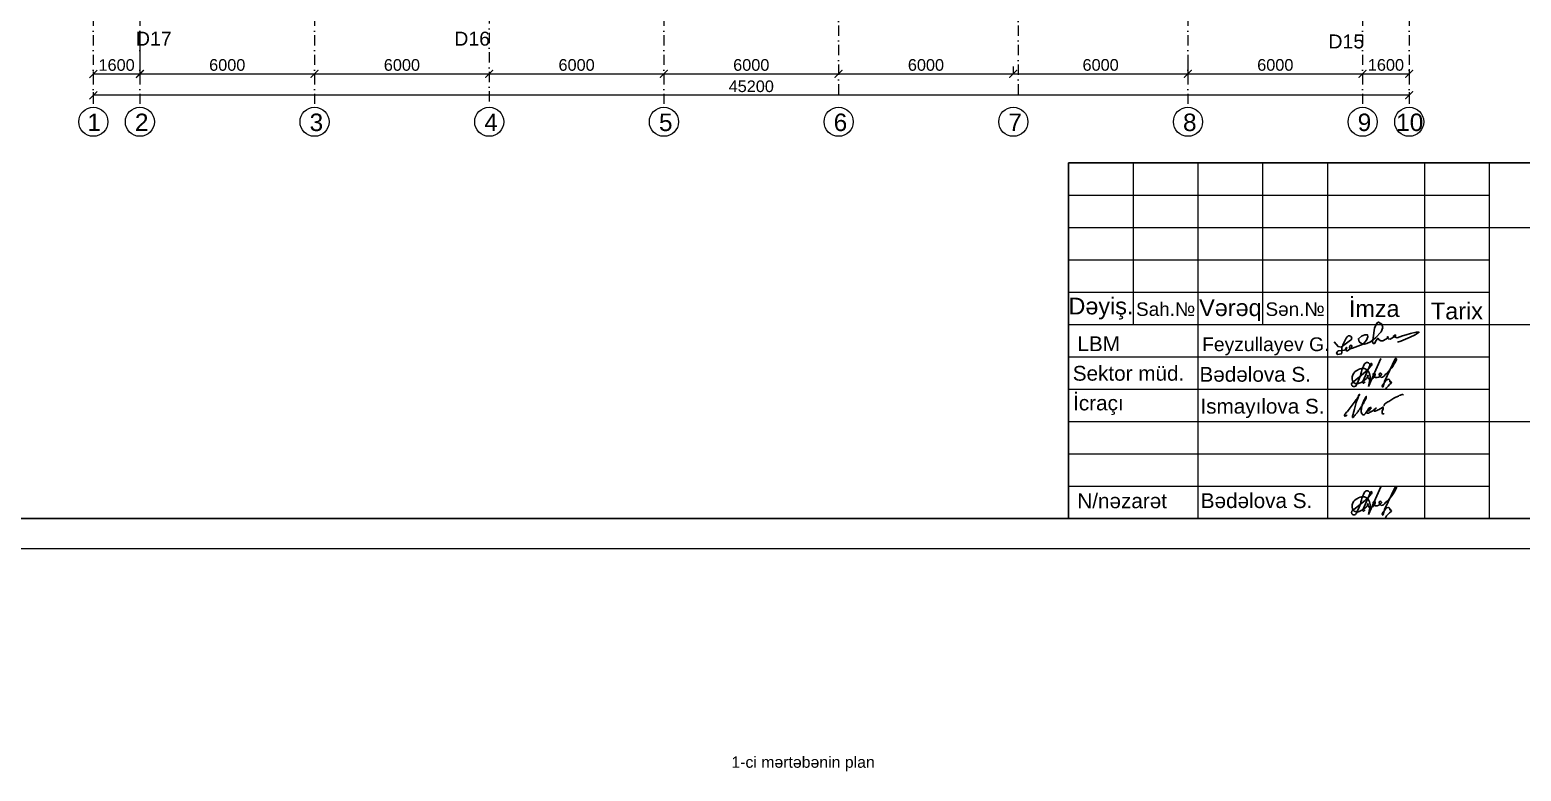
# Model space of a CAD drawing. Header units: millimetres. Extents: x 895788 to 1136524, y -21936 to 400945.
# Drawn here: x 922159 to 973385, y 189755 to 215236 of the extents above; entities that cross this region are included whole.
import ezdxf

# ---------------------------------------------------------------- set-up
doc = ezdxf.new("R2010")
doc.units = ezdxf.units.MM
doc.linetypes.add('Штрихпунктирная', pattern=[670.277762, 352.777767, -176.388884, 0, -141.111112])
for name, color, linetype, lineweight in [('0_Ном._пера__21', 7, 'Continuous', 30), ('0_Ном._пера__21_Ном._пера__7', 7, 'Continuous', 60), ('невидимка_Ном._пера__41', 7, 'Continuous', 25), ('оси_Ном._пера__1', 7, 'Continuous', 15), ('перегородка_Ном._пера__1_Ном._пера__7', 7, 'Continuous', 60), ('перегородка_Ном._пера__7_Ном._пера__7', 7, 'Continuous', 60)]:
    doc.layers.add(name, color=color, linetype=linetype, lineweight=lineweight)
doc.styles.get("Standard").update_dxf_attribs({"font": 'arial.ttf', "height": 400})
doc.styles.add('Times New  Roman', font='times.ttf')
doc.styles.add('СГЕНЕРИР_СТИЛЬ_1', font='arial.ttf')
doc.styles.add('СГЕНЕРИР_СТИЛЬ_2', font='')
doc.styles.get('СГЕНЕРИР_СТИЛЬ_2').set_extended_font_data('Arial Unicode MS Кириллический')
doc.dimstyles.new('razmeri a-g', dxfattribs={"dimtxt": 400, "dimasz": 270, "dimexe": 1.25, "dimexo": 0.625, "dimgap": 100, "dimtad": 1, "dimdec": 0, "dimtxsty": 'Standard', "dimblk": 'ARCHTICK', "dimcen": 2.5, "dimadec": 0, "dimazin": 0, "dimtfac": 1, "dimtdec": 0, "dimtmove": 0, "dimatfit": 3, "dimfxl": 1, "dimarcsym": 0})

# ---------------------------------------------------------------- blocks, each defined once
blk = doc.blocks.new('_ArchTick')
at = {"color": 0, "linetype": 'ByBlock', "const_width": 0.15}
blk.add_lwpolyline([(-0.5, -0.5), (0.5, 0.5)], dxfattribs=at)
blk = doc.blocks.new('*D77')
at = {"color": 0, "lineweight": -2, "transparency": 16777216}
for p, q in [((924340, 213097), (924340, 212988)), ((969540, 212989), (924340, 212989)), ((969540, 213097), (969540, 212988))]:
    blk.add_line(p, q, dxfattribs=at)
at = {"layer": 'Defpoints', "color": 0, "transparency": 16777216}
for p in [(924340, 213098), (924340, 212989), (969540, 213098)]:
    blk.add_point(p, dxfattribs=at)
at = {"color": 0, "lineweight": -2, "transparency": 16777216, "xscale": 270, "yscale": 270, "zscale": 270, "rotation": 180}
blk.add_blockref('_ArchTick', (924340, 212989), dxfattribs=at)
at = {"color": 0, "lineweight": -2, "transparency": 16777216, "xscale": 270, "yscale": 270, "zscale": 270}
blk.add_blockref('_ArchTick', (969540, 212989), dxfattribs=at)
at = {"color": 0, "transparency": 16777216, "insert": (946940, 213293), "char_height": 400, "attachment_point": 5}
blk.add_mtext('45200', dxfattribs=at)
blk = doc.blocks.new('*D78')
at = {"color": 0, "lineweight": -2, "transparency": 16777216}
for p, q in [((924340, 213804), (924340, 213718)), ((924340, 213719), (925940, 213719)), ((925940, 213804), (925940, 213718))]:
    blk.add_line(p, q, dxfattribs=at)
at = {"layer": 'Defpoints', "color": 0, "transparency": 16777216}
for p in [(924340, 213805), (925940, 213805), (925940, 213719)]:
    blk.add_point(p, dxfattribs=at)
at = {"color": 0, "lineweight": -2, "transparency": 16777216, "xscale": 270, "yscale": 270, "zscale": 270, "rotation": 180}
blk.add_blockref('_ArchTick', (924340, 213719), dxfattribs=at)
at = {"color": 0, "lineweight": -2, "transparency": 16777216, "xscale": 270, "yscale": 270, "zscale": 270}
blk.add_blockref('_ArchTick', (925940, 213719), dxfattribs=at)
at = {"color": 0, "transparency": 16777216, "insert": (925140, 214024), "char_height": 400, "attachment_point": 5}
blk.add_mtext('1600', dxfattribs=at)
blk = doc.blocks.new('*D79')
at = {"color": 0, "lineweight": -2, "transparency": 16777216}
for p, q in [((925940, 215111), (925940, 213721)), ((925940, 213722), (931940, 213722)), ((931940, 213721), (931940, 213721))]:
    blk.add_line(p, q, dxfattribs=at)
at = {"layer": 'Defpoints', "color": 0, "transparency": 16777216}
for p in [(925940, 215112), (931940, 213722), (931940, 213722)]:
    blk.add_point(p, dxfattribs=at)
at = {"color": 0, "lineweight": -2, "transparency": 16777216, "xscale": 270, "yscale": 270, "zscale": 270, "rotation": 180}
blk.add_blockref('_ArchTick', (925940, 213722), dxfattribs=at)
at = {"color": 0, "lineweight": -2, "transparency": 16777216, "xscale": 270, "yscale": 270, "zscale": 270}
blk.add_blockref('_ArchTick', (931940, 213722), dxfattribs=at)
at = {"color": 0, "transparency": 16777216, "insert": (928940, 214026), "char_height": 400, "attachment_point": 5}
blk.add_mtext('6000', dxfattribs=at)
blk = doc.blocks.new('*D80')
at = {"color": 0, "lineweight": -2, "transparency": 16777216}
for p, q in [((931940, 213723), (931940, 213723)), ((931940, 213722), (937940, 213722)), ((937940, 213723), (937940, 213723))]:
    blk.add_line(p, q, dxfattribs=at)
at = {"layer": 'Defpoints', "color": 0, "transparency": 16777216}
for p in [(931940, 213722), (937940, 213722), (937940, 213722)]:
    blk.add_point(p, dxfattribs=at)
at = {"color": 0, "lineweight": -2, "transparency": 16777216, "xscale": 270, "yscale": 270, "zscale": 270, "rotation": 180}
blk.add_blockref('_ArchTick', (931940, 213722), dxfattribs=at)
at = {"color": 0, "lineweight": -2, "transparency": 16777216, "xscale": 270, "yscale": 270, "zscale": 270}
blk.add_blockref('_ArchTick', (937940, 213722), dxfattribs=at)
at = {"color": 0, "transparency": 16777216, "insert": (934940, 214026), "char_height": 400, "attachment_point": 5}
blk.add_mtext('6000', dxfattribs=at)
blk = doc.blocks.new('*D81')
at = {"color": 0, "lineweight": -2, "transparency": 16777216}
for p, q in [((937940, 213723), (937940, 213723)), ((937940, 213722), (943940, 213722)), ((943940, 213723), (943940, 213723))]:
    blk.add_line(p, q, dxfattribs=at)
at = {"layer": 'Defpoints', "color": 0, "transparency": 16777216}
for p in [(937940, 213722), (943940, 213722), (943940, 213722)]:
    blk.add_point(p, dxfattribs=at)
at = {"color": 0, "lineweight": -2, "transparency": 16777216, "xscale": 270, "yscale": 270, "zscale": 270, "rotation": 180}
blk.add_blockref('_ArchTick', (937940, 213722), dxfattribs=at)
at = {"color": 0, "lineweight": -2, "transparency": 16777216, "xscale": 270, "yscale": 270, "zscale": 270}
blk.add_blockref('_ArchTick', (943940, 213722), dxfattribs=at)
at = {"color": 0, "transparency": 16777216, "insert": (940940, 214026), "char_height": 400, "attachment_point": 5}
blk.add_mtext('6000', dxfattribs=at)
blk = doc.blocks.new('*D82')
at = {"color": 0, "lineweight": -2, "transparency": 16777216}
for p, q in [((943940, 213723), (943940, 213723)), ((943940, 213722), (949940, 213722)), ((949940, 213723), (949940, 213723))]:
    blk.add_line(p, q, dxfattribs=at)
at = {"layer": 'Defpoints', "color": 0, "transparency": 16777216}
for p in [(943940, 213722), (949940, 213722), (949940, 213722)]:
    blk.add_point(p, dxfattribs=at)
at = {"color": 0, "lineweight": -2, "transparency": 16777216, "xscale": 270, "yscale": 270, "zscale": 270, "rotation": 180}
blk.add_blockref('_ArchTick', (943940, 213722), dxfattribs=at)
at = {"color": 0, "lineweight": -2, "transparency": 16777216, "xscale": 270, "yscale": 270, "zscale": 270}
blk.add_blockref('_ArchTick', (949940, 213722), dxfattribs=at)
at = {"color": 0, "transparency": 16777216, "insert": (946940, 214026), "char_height": 400, "attachment_point": 5}
blk.add_mtext('6000', dxfattribs=at)
blk = doc.blocks.new('*D83')
at = {"color": 0, "lineweight": -2, "transparency": 16777216}
for p, q in [((949940, 213723), (949940, 213723)), ((949940, 213722), (955940, 213722)), ((955940, 213723), (955940, 213723))]:
    blk.add_line(p, q, dxfattribs=at)
at = {"layer": 'Defpoints', "color": 0, "transparency": 16777216}
for p in [(949940, 213722), (955940, 213722), (955940, 213722)]:
    blk.add_point(p, dxfattribs=at)
at = {"color": 0, "lineweight": -2, "transparency": 16777216, "xscale": 270, "yscale": 270, "zscale": 270, "rotation": 180}
blk.add_blockref('_ArchTick', (949940, 213722), dxfattribs=at)
at = {"color": 0, "lineweight": -2, "transparency": 16777216, "xscale": 270, "yscale": 270, "zscale": 270}
blk.add_blockref('_ArchTick', (955940, 213722), dxfattribs=at)
at = {"color": 0, "transparency": 16777216, "insert": (952940, 214026), "char_height": 400, "attachment_point": 5}
blk.add_mtext('6000', dxfattribs=at)
blk = doc.blocks.new('*D84')
at = {"color": 0, "lineweight": -2, "transparency": 16777216}
for p, q in [((961940, 214237), (961940, 213722)), ((955940, 213979), (955940, 213722)), ((955940, 213723), (961940, 213723))]:
    blk.add_line(p, q, dxfattribs=at)
at = {"layer": 'Defpoints', "color": 0, "transparency": 16777216}
for p in [(961940, 214237), (955940, 213980), (961940, 213723)]:
    blk.add_point(p, dxfattribs=at)
at = {"color": 0, "lineweight": -2, "transparency": 16777216, "xscale": 270, "yscale": 270, "zscale": 270, "rotation": 180}
blk.add_blockref('_ArchTick', (955940, 213723), dxfattribs=at)
at = {"color": 0, "lineweight": -2, "transparency": 16777216, "xscale": 270, "yscale": 270, "zscale": 270}
blk.add_blockref('_ArchTick', (961940, 213723), dxfattribs=at)
at = {"color": 0, "transparency": 16777216, "insert": (958940, 214027), "char_height": 400, "attachment_point": 5}
blk.add_mtext('6000', dxfattribs=at)
blk = doc.blocks.new('*D85')
at = {"color": 0, "lineweight": -2, "transparency": 16777216}
for p, q in [((961940, 213724), (961940, 213724)), ((961940, 213723), (967940, 213723)), ((967940, 213724), (967940, 213724))]:
    blk.add_line(p, q, dxfattribs=at)
at = {"layer": 'Defpoints', "color": 0, "transparency": 16777216}
for p in [(961940, 213723), (967940, 213723), (967940, 213723)]:
    blk.add_point(p, dxfattribs=at)
at = {"color": 0, "lineweight": -2, "transparency": 16777216, "xscale": 270, "yscale": 270, "zscale": 270, "rotation": 180}
blk.add_blockref('_ArchTick', (961940, 213723), dxfattribs=at)
at = {"color": 0, "lineweight": -2, "transparency": 16777216, "xscale": 270, "yscale": 270, "zscale": 270}
blk.add_blockref('_ArchTick', (967940, 213723), dxfattribs=at)
at = {"color": 0, "transparency": 16777216, "insert": (964940, 214027), "char_height": 400, "attachment_point": 5}
blk.add_mtext('6000', dxfattribs=at)
blk = doc.blocks.new('*D86')
at = {"color": 0, "lineweight": -2, "transparency": 16777216}
for p, q in [((967940, 213724), (967940, 213724)), ((967940, 213723), (969540, 213723)), ((969540, 213882), (969540, 213722))]:
    blk.add_line(p, q, dxfattribs=at)
at = {"layer": 'Defpoints', "color": 0, "transparency": 16777216}
for p in [(967940, 213723), (969540, 213883), (969540, 213723)]:
    blk.add_point(p, dxfattribs=at)
at = {"color": 0, "lineweight": -2, "transparency": 16777216, "xscale": 270, "yscale": 270, "zscale": 270, "rotation": 180}
blk.add_blockref('_ArchTick', (967940, 213723), dxfattribs=at)
at = {"color": 0, "lineweight": -2, "transparency": 16777216, "xscale": 270, "yscale": 270, "zscale": 270}
blk.add_blockref('_ArchTick', (969540, 213723), dxfattribs=at)
at = {"color": 0, "transparency": 16777216, "insert": (968740, 214027), "char_height": 400, "attachment_point": 5}
blk.add_mtext('1600', dxfattribs=at)
blk = doc.blocks.new('q')
at = {"color": 5, "lineweight": 30}
for p, q in [((2397870, -1470775), (2397660, -1471262)), ((2398163, -1470618), (2397818, -1471398)), ((2398568, -1470628), (2398265, -1471257)), ((2397351, -1471305), (2397730, -1470992)), ((2397554, -1471187), (2397502, -1471315)), ((2397818, -1471398), (2397862, -1471161)), ((2397681, -1471312), (2397724, -1471267)), ((2398265, -1471257), (2398225, -1471415))]:
    blk.add_line(p, q, dxfattribs=at)
for centre, major_axis, ratio, start_param, end_param in [((2398555, -1471237), (54, 966), 0.999998, 1.141351, 1.370281), ((2397779, -1470816), (-0.1, 85.3), 0.999998, -1.457848, 1.201584), ((2397017, -1470152), (-94, 1097), 0.999998, 3.759686, 3.982125), ((2397898, -1470783), (0.9, 29.1), 0.999998, -0.550121, 1.329203), ((2397866, -1470775), (-0.7, 50.2), 0.999998, 3.810231, 5.023948), ((2397446, -1470115), (-24, 1272), 0.999998, 3.847144, 4.261592), ((2398587, -1470635), (0.2, 19.1), 0.999998, 3.978899, 7.527496), ((2397600, -1471174), (-2, 243), 0.999998, 0.890526, 1.841508), ((2397495, -1471181), (0, 142), 0.999998, 2.005347, 3.576171), ((2397681, -1471249), (-5, 353), 0.999998, -0.083286, 0.861459), ((2396875, -1470852), (3, 757), 0.999998, 4.257909, 4.5312), ((2397370, -1470801), (4, 541), 0.999998, 3.498001, 3.953952), ((2397613, -1471130), (3, 251), 0.999998, 4.601269, 5.920157), ((2397554, -1470974), (-34, 285), 0.999998, 3.819341, 4.143746), ((2397802, -1471100), (-7.55, 7.95), 0.999967, 3.961598, 7.086009), ((2397941, -1471088), (8, 150), 0.999998, 1.702221, 2.352386), ((2397867, -1471054), (-1, 139), 0.999998, 2.852467, 4.617357), ((2397978, -1471058), (-3.5, 29.1), 0.999998, 4.302361, 7.89513), ((2398056, -1471055), (6, 107), 0.999998, 1.699245, 2.695085), ((2398038, -1470996), (3, 157), 0.999998, 2.938921, 4.280467), ((2398149, -1471056), (-2.9, 31.6), 0.999998, 4.360655, 7.971835), ((2398249, -1471034), (0, 134), 0.999998, 1.778185, 2.534529), ((2398160, -1471000), (-6, 145), 0.999998, 3.186951, 4.182019), ((2398953, -1471852), (67, 890), 0.999998, 0.844875, 1.069119), ((2398368, -1471248), (-0.9, 51.2), 0.999998, 4.12559, 7.030755), ((2397389, -1471339), (0.1, 51), 0.999998, 0.840791, 2.297147), ((2397413, -1471331), (-0.3, 74.6), 0.999998, 2.152371, 3.651563), ((2397180, -1471167), (31, 353), 0.999998, 4.09483, 4.36883), ((2397696, -1471276), (-1.8, 38.4), 0.999998, 1.129032, 2.700136), ((2398236, -1471382), (0.1, 34.9), 0.999998, 1.063449, 2.846584), ((2398763, -1471767), (11, 550), 0.999998, 0.611923, 1.050831), ((2398431, -1471296), (-0.1, 29.1), 0.999999, 4.199557, 7.036903)]:
    blk.add_ellipse(centre, major_axis=major_axis, ratio=ratio, start_param=start_param, end_param=end_param, dxfattribs=at)

msp = doc.modelspace()

# ---------------------------------------------------------------- linework, layer by layer
at = {"lineweight": 30}
for points in [[(915197.589, 258300.013), (997580.916, 258300.013), (997580.916, 198441.748), (915197.589, 198441.748)], [(957836.403, 210669.23), (997580.916, 210669.23), (997580.916, 198441.748), (957836.403, 198441.748)]]:
    msp.add_lwpolyline(points, close=True, dxfattribs=at)
for points in [[(960059.581, 210669.23), (960059.581, 205115.874)], [(962282.76, 210669.23), (962282.76, 198441.748)], [(964505.938, 210669.23), (964505.938, 205115.874)], [(966729.117, 210669.23), (966729.117, 198441.748)], [(970063.885, 210669.23), (970063.885, 198441.748)], [(972287.063, 210669.23), (972287.063, 198441.748)], [(957836.403, 209557.64), (972287.063, 209557.64)], [(957836.403, 208446.051), (972287.063, 208446.051)], [(972287.063, 208446.051), (997580.916, 208446.051)], [(957836.403, 207334.462), (972287.063, 207334.462)], [(957836.403, 206222.872), (972287.063, 206222.872)], [(957836.403, 205111.283), (972287.063, 205111.283)], [(957836.403, 205111.283), (997580.916, 205111.283)], [(960059.581, 205115.874), (960059.581, 205111.283)], [(960059.581, 205115.874), (960059.581, 205111.283)], [(964505.938, 205115.874), (964505.938, 205111.283)], [(964505.938, 205115.874), (964505.938, 205111.283)], [(957836.403, 203999.694), (972287.063, 203999.694)], [(957836.403, 202888.105), (972287.063, 202888.105)], [(957836.403, 201776.515), (972287.063, 201776.515)], [(972287.063, 201776.515), (997580.916, 201776.515)], [(957836.403, 200664.926), (972287.063, 200664.926)], [(957836.403, 199553.337), (972287.063, 199553.337)], [(957836.403, 198441.748), (972287.063, 198441.748)]]:
    msp.add_lwpolyline(points)
at = {"color": 5, "lineweight": 30}
for points, knots in [([(967412.148, 201999.82), (967398.355, 201986.758), (967374.877, 201964.525), (967317.5, 201952.65), (967311.936, 202001.429), (967363.22, 202061.486), (967460.862, 202168.6), (967571.874, 202329.035), (967710.656, 202516.19), (967764.452, 202578.416), (967846.714, 202720.836), (967812.234, 202696.299), (967795.847, 202633.822), (967757.099, 202529.165), (967698.925, 202380.889), (967665.367, 202214.898), (967626.707, 202090.429), (967563.77, 201849.077), (967664.461, 201977.66), (967725.879, 202045.382), (967816.794, 202164.204), (967892.53, 202280.351), (967969.671, 202399.785), (968021.142, 202513.083), (968063.958, 202573.061), (968068.041, 202657.431), (968030.052, 202568.376), (967966.885, 202492.725), (967913.279, 202301.906), (967884.556, 202141.224), (967903.162, 202042.615), (967950.254, 201988.45), (968022.64, 202020.538), (968072.853, 202111.4), (968137.401, 202147.269), (968239.012, 202275.784), (968164.75, 202222.409), (968113.042, 202199.878), (968132.915, 202113.848), (968193.456, 202179.471), (968257.218, 202271.052), (968142.303, 202240.762), (968121.839, 202169.481), (968059.789, 202082.218), (968127.675, 202045.095), (968187.793, 202091.715), (968264.832, 202116.442), (968329.463, 202184.719), (968383.696, 202205.694), (968409.623, 202252.075), (968351.305, 202192.186), (968310.092, 202172.589), (968343.247, 202118.382), (968419.671, 202146.322), (968501.397, 202187.329), (968569.54, 202214.496), (968654.756, 202291.113), (968647.669, 202227.469), (968621.829, 202173.573), (968609.513, 202106.181), (968613.941, 202029.994), (968658.457, 202033.022), (968674.087, 202045.632), (968682.195, 202052.173)], [0, 0, 0, 0, 59.841599005, 101.857622688, 130.410815196, 177.525697162, 334.711506331, 564.048856533, 785.994645112, 944.112946491, 1013.033079521, 1015.599763906, 1066.269405156, 1193.782914585, 1358.828470994, 1547.557839238, 1667.244060404, 1849.634436366, 1908.950902363, 2043.150106903, 2163.453323859, 2344.552969659, 2461.790928785, 2593.831001401, 2698.274176927, 2726.193496804, 2766.10913724, 2871.019467613, 3119.514606693, 3292.027812656, 3363.627362358, 3421.069957947, 3472.824619595, 3569.044134776, 3709.183313181, 3792.202300434, 3825.05913991, 3916.329241628, 3955.047179964, 4012.263979806, 4110.9942459, 4154.580414266, 4277.755487765, 4354.29664494, 4397.199797972, 4457.484503743, 4562.821825613, 4641.348673437, 4730.263169122, 4736.766599602, 4780.887585061, 4852.166499914, 4879.236071445, 4936.215841835, 5054.257688922, 5155.179487039, 5223.121600383, 5242.321046791, 5314.067538116, 5412.922388539, 5462.531340317, 5491.745863199, 5523.236307972, 5523.236307972, 5523.236307972, 5523.236307972]), ([(968673.364, 202315.047), (968677.071, 202328.16), (968683.522, 202350.983), (968712.734, 202395.136), (968796.809, 202434.495), (968911.201, 202508.883), (969037.952, 202585.806), (969155.519, 202648.27), (969231.534, 202672.739), (969330.723, 202716.525), (969328.944, 202681.046), (969328.782, 202677.814)], [0, 0, 0, 0, 40.70813899, 70.85010752, 155.528787746, 309.710052415, 482.249872048, 608.671108543, 683.998804581, 775.726699023, 784.920084487, 784.920084487, 784.920084487, 784.920084487])]:
    msp.add_open_spline(points, degree=3, knots=knots, dxfattribs=at)
at = {"layer": '0_Ном._пера__21', "color": 5, "linetype": 'Continuous', "flags": 128}
msp.add_lwpolyline([(966964.941, 204514.611), (967095.739, 204349.946), (967205.614, 204324.606), (967526.07, 204566.006, 1.249640379), (967403.539, 204680.853, 0.079258228), (967228.152, 204311.937), (967228.152, 204154.269), (967211.249, 204095.144), (967080.244, 204072.62), (967047.845, 204138.784), (967099.965, 204206.356), (967309.854, 204224.656), (967357.451, 204236.876), (967402.767, 204307.567), (967386.421, 204318.046), (967355.047, 204269.105), (967380.662, 204205.949), (967419.899, 204205.949), (967552.137, 204300.936), (967568.929, 204368.06), (967544.183, 204402.505), (967498.641, 204369.787), (967488.505, 204311.534), (967515.291, 204274.469), (967591.907, 204293.002), (967955.5, 204436.785), (968074.223, 204570.968), (968115.211, 204686.789), (968106.435, 204756.297), (968013.837, 204756.297), (967904.605, 204704.764), (967797.455, 204616.128), (967820.51, 204513.333), (967902.089, 204458.391), (968001.221, 204433.038), (968080.634, 204455.713), (968215.483, 204515.514), (968379.982, 204648.729), (968577.097, 204861.306), (968629.566, 205003.024), (968598.368, 205113.564), (968487.757, 205191.508), (968425.361, 205157.496), (968345.948, 204981.766), (968296.315, 204654.398), (968275.075, 204514.307), (968304.823, 204460.244), (968348.784, 204460.244), (968408.344, 204553.778), (968460.375, 204635.489), (968504.774, 204580.704), (968560.08, 204543.858), (968635.239, 204543.858), (968741.124, 204598.135), (968817.511, 204653.169), (968806.853, 204690.45), (968784.647, 204660.27), (968822.84, 204614.112), (968889.457, 204603.461), (968948.079, 204638.967), (969074.206, 204713.529), (969074.206, 204746.372), (969042.23, 204746.372), (968990.714, 204693.113), (969129.276, 204654.944), (969309.369, 204719.282), (969431.296, 204758.221), (969586.363, 204796.518), (969778.138, 204843.88), (969875.999, 204843.88), (969821.637, 204806.315), (969742.029, 204751.305), (969569.43, 204676.285), (969253.086, 204534.461), (969131.943, 204501.703)], format="xyb", dxfattribs=at)
at = {"layer": 'невидимка_Ном._пера__41', "linetype": 'Continuous', "lineweight": 20}
msp.add_line((998623.743, 197398.921), (911026.281, 197398.921), dxfattribs=at)
at = {"layer": 'оси_Ном._пера__1', "linetype": 'Штрихпунктирная', "flags": 128}
for points in [[(924339.873, 254603.557), (924339.873, 215755.017), (924339.873, 212575.741)], [(925939.873, 254603.557), (925939.873, 215755.017), (925939.873, 212575.741)], [(931939.873, 254603.557), (931939.873, 215755.017), (931939.873, 212575.741)], [(937939.873, 254685.714), (937939.873, 214250.07), (937939.873, 212657.884)], [(943940.919, 254603.557), (943940.919, 214167.912), (943940.919, 212575.726)], [(949941.965, 254936.935), (949941.965, 214501.291), (949941.965, 212909.105)], [(956107.423, 254936.935), (956107.423, 214501.291), (956107.423, 212909.105)], [(961939.873, 254603.557), (961939.873, 215755.017), (961939.873, 212575.726)], [(967940.05, 254603.557), (967940.05, 215755.017), (967940.049, 212575.726)], [(969540.244, 254603.557), (969540.244, 215755.017), (969540.244, 212575.741)]]:
    msp.add_lwpolyline(points, dxfattribs=at)
at = {"layer": 'оси_Ном._пера__1', "linetype": 'Continuous'}
for centre in [(924339.873, 212075.741), (925939.873, 212075.741), (931939.873, 212075.741), (937939.873, 212075.741), (943939.873, 212075.741), (949939.873, 212075.741), (955939.873, 212075.741), (961939.873, 212075.741), (967940.049, 212075.741), (969540.244, 212075.741)]:
    msp.add_circle(centre, 500, dxfattribs=at)

# ---------------------------------------------------------------- block references
at = {"xscale": 1.227000918528, "yscale": 1.227000918528, "zscale": 1.227000918528}
for p in [(-1973983.658, 2008386.977), (-1973983.658, 2003979.93)]:
    msp.add_blockref('q', p, dxfattribs=at)

# ---------------------------------------------------------------- texts
msp.add_text('Ismayılova S.', height=508.464).set_placement((962368.072, 202045.262))
at = {"char_height": 480, "attachment_point": 3}
for s, insert in [('{\\fArial|b0|i0|c238|p34;D17}', (927032.451, 215172.013)), ('{\\fArial|b0|i0|c238|p34;D16}', (937968.02, 215172.013)), ('{\\fArial|b0|i0|c238|p34;D15}', (967993.926, 215075.96))]:
    msp.add_mtext_dynamic_manual_height_columns(s, width=1030.0719, gutter_width=2000, heights=[0], dxfattribs=dict(at, insert=insert))
at = {"lineweight": 15, "char_height": 575.01939, "width": 15085.54736, "attachment_point": 8, "line_spacing_factor": 1.062674, "style": 'СГЕНЕРИР_СТИЛЬ_2'}
for s, insert in [('{\\fArial|b0|i0|c238|p34;Dəyiş.}', (958951.244, 205277.395)), ('{\\fArial|b0|i0|c238|p34;Vərəq}', (963397.601, 205224.095)), ('{\\fArial|b0|i0|c238|p34;İmza}', (968337.351, 205359.51)), ('{\\fArial|b0|i0|c238|p34;Tarix }', (971178.726, 205277.395))]:
    msp.add_mtext(s, dxfattribs=dict(at, insert=insert))
at = {"char_height": 465.11659, "attachment_point": 5, "style": 'Times New  Roman'}
for s, insert, width in [('{\\fArial|b0|i0|c238|p34;Sah.\\fArial|b0|i0|c0|p34;№}', (961174.422, 205631.798), 4001.72139), ('{\\fArial|b0|i0|c238|p34;Sən.\\fArial|b0|i0|c0|p34;№}', (965620.78, 205631.798), 3908.1629)]:
    msp.add_mtext(s, dxfattribs=dict(at, insert=insert, width=width))
at = {"char_height": 508.464, "width": 9804.0299, "attachment_point": 5}
for s, insert in [(' Sektor müd.   ', (959799.28, 203426.89)), ('B{\\fArial|b0|i0|c238|p34;ədəlova S.}', (964250.458, 203391.308)), ('{\\fArial|b0|i0|c238|p38;İcraçı            } ', (958863.077, 202332.023)), ('N/nəz{\\fArial|b0|i0|c238|p34;arət}', (959679.341, 199042.873)), ('B{\\fArial|b0|i0|c238|p34;ədəlova S.}', (964294.972, 199049.674))]:
    msp.add_mtext(s, dxfattribs=dict(at, insert=insert))
at = {"layer": '0_Ном._пера__21_Ном._пера__7', "lineweight": 50, "style": 'СГЕНЕРИР_СТИЛЬ_1'}
msp.add_text('1-ci mərtəbənin plan', height=389.13785, dxfattribs=at).set_placement((946256.596, 189872.612))
at = {"layer": 'перегородка_Ном._пера__1_Ном._пера__7', "linetype": 'Continuous', "lineweight": 30, "insert": (957531.352, 204752.385), "char_height": 559.872, "attachment_point": 1, "style": 'СГЕНЕРИР_СТИЛЬ_1'}
msp.add_mtext(' {\\H0.90818x; \\fArial|b0|i0|c238|p38; \\fArial|b0|i0|c204|p38;LBM}       {\\fArial|b0|i0|c238|p38;      \\fArial|b0|i0|c204|p38;\\H0.8448x;Feyzullayev G}.', dxfattribs=at)
at = {"layer": 'перегородка_Ном._пера__7_Ном._пера__7', "linetype": 'Continuous', "char_height": 600, "attachment_point": 1, "style": 'СГЕНЕРИР_СТИЛЬ_1'}
for s, insert in [('{\\fArial|b0|i0|c238|p38;1}', (924134.863, 212356.642)), ('2', (925769.635, 212356.642)), ('3', (931769.635, 212356.642)), ('4', (937769.635, 212356.642)), ('5', (943769.635, 212356.642)), ('6', (949769.635, 212356.642)), ('7', (955769.635, 212356.642)), ('8', (961769.635, 212356.642)), ('9', (967769.811, 212356.642)), ('{\\fArial|b0|i0|c238|p38;1}0', (969090.555, 212356.642))]:
    msp.add_mtext(s, dxfattribs=dict(at, insert=insert))

# ---------------------------------------------------------------- dimensions: what is measured, and where the dimension line sits
for base, p1, p2, picture, middle in [((931939.873, 213722), (925939.873, 215111.683), (931939.873, 213722), '*D79', (928939.873, 214026.229)), ((937939.873, 213722), (931939.873, 213722), (937939.873, 213722), '*D80', (934939.873, 214026.229)), ((943939.873, 213722), (937939.873, 213722), (943939.873, 213722), '*D81', (940939.873, 214026.229)), ((949940.035, 213722), (943939.873, 213722), (949940.035, 213722), '*D82', (946939.954, 214026.229)), ((955939.873, 213722), (949940.035, 213722), (955939.873, 213722), '*D83', (952939.954, 214026.229)), ((961939.873, 213723.25), (955939.873, 213979.647), (961939.873, 214237.243), '*D84', (958939.873, 214027.479)), ((967940.05, 213723.25), (961939.873, 213723.25), (967940.05, 213723.25), '*D85', (964939.961, 214027.479)), ((924339.873, 212988.819), (969540.244, 213097.962), (924339.873, 213097.962), '*D77', (946940.059, 213293.048))]:
    dim = msp.add_linear_dim(base=base, p1=p1, p2=p2, angle=180, dimstyle='razmeri a-g')
    dim.commit()
    dim.dimension.update_dxf_attribs({"geometry": picture, "text_midpoint": middle})
for base, p1, p2, picture, middle in [((925939.873, 213719.5), (924339.873, 213804.643), (925939.873, 213804.643), '*D78', (925139.873, 213719.5)), ((969540.244, 213723.25), (967940.05, 213723.25), (969540.244, 213883.035), '*D86', (968740.147, 213723.25))]:
    dim = msp.add_linear_dim(base=base, p1=p1, p2=p2, angle=180, dimstyle='razmeri a-g')
    dim.commit()
    dim.dimension.update_dxf_attribs({"geometry": picture, "text_midpoint": middle, "dimtype": 160})

doc.saveas('drawing.dxf')
